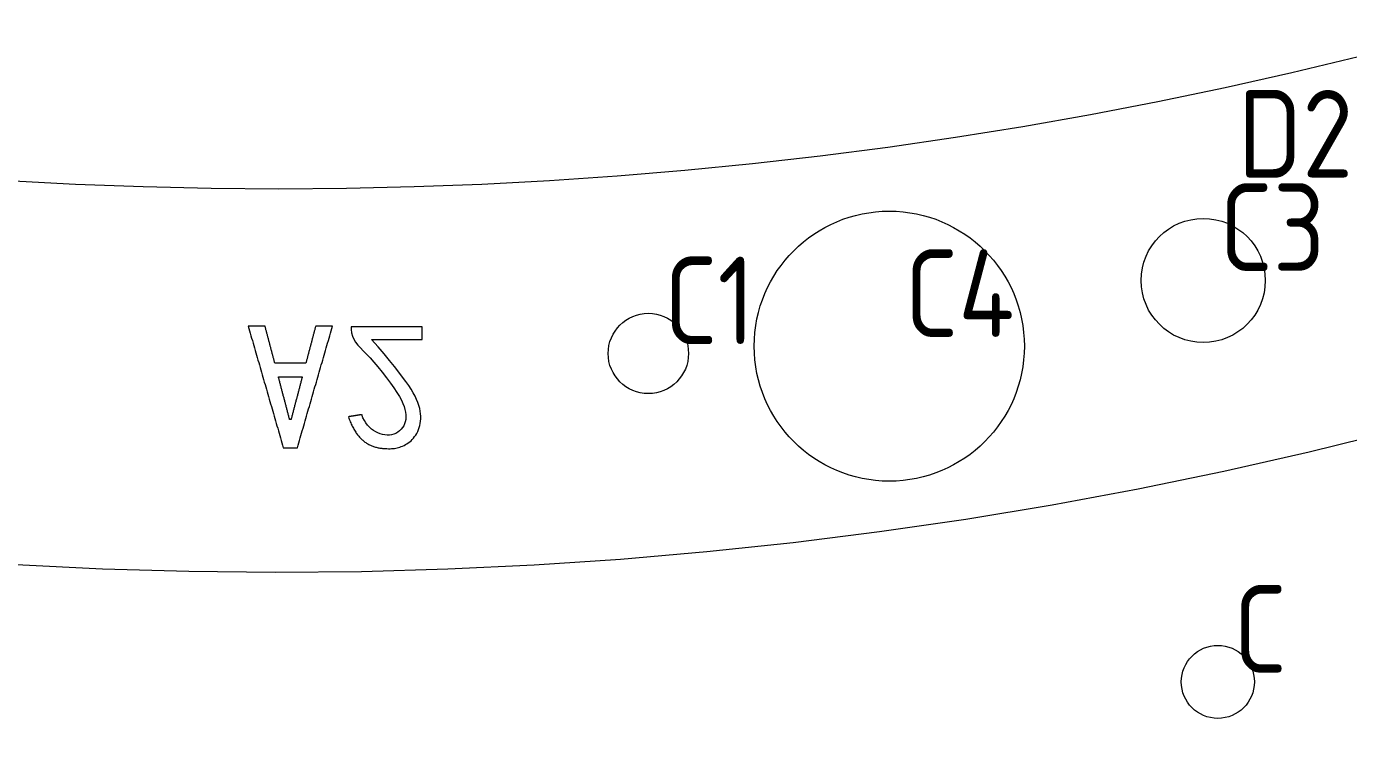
# Model space of a CAD drawing. Header units: millimetres. Extents: x 494 to 18201, y 224 to 11417.
# Drawn here: x 5489.2 to 5670.3, y 2669.5 to 2767.6 of the extents above; entities that cross this region are included whole.
import ezdxf
from ezdxf.lldxf.tags import DXFTag

# ---------------------------------------------------------------- set-up
doc = ezdxf.new("R2010")
doc.units = ezdxf.units.MM
doc.layers.add('DIM', color=7, linetype='Continuous')
doc.layers.add('PS', color=7, linetype='Continuous')
doc.layers.add('dim_temp', color=161, linetype='Continuous', lineweight=9)
doc.styles.add('gbenor', font='gbenor.shx', dxfattribs={"bigfont": 'gbcbig.shx'})
doc.styles.get("Standard").update_dxf_attribs({"font": 'arial.ttf'})
tags = doc.linetypes.add('DASHED', pattern='A,12.86,[0,arial.ttf,S=0,R=0,X=0,Y=0],-12.86', length=25.72).pattern_tags.tags
tags[12:13] = [DXFTag(74, 4), DXFTag(75, 0), DXFTag(340, '0'), DXFTag(46, 0.0), DXFTag(50, 0.0), DXFTag(44, 0.0), DXFTag(45, 0.0)]
doc.dimstyles.new('通用', dxfattribs={"dimtxt": 5, "dimasz": 0.5, "dimexe": 1.5, "dimexo": 0, "dimgap": 1, "dimtad": 1, "dimtxsty": 'Standard', "dimblk": 'OPEN30', "dimcen": 1.5, "dimclrd": 252, "dimclre": 252, "dimclrt": 4, "dimadec": 1, "dimazin": 3, "dimtfac": 1, "dimtmove": 0, "dimatfit": 3, "dimldrblk": 'OPEN30', "dimarcsym": 0})

# ---------------------------------------------------------------- blocks, each defined once
blk = doc.blocks.new('*D34')
at = {"layer": 'Defpoints', "color": 0, "transparency": 16777216}
for p in [(5237.43, 3172.78), (5237.43, 3172.78), (5917.43, 2537.78)]:
    blk.add_point(p, dxfattribs=at)
at = {"layer": 'dim_temp', "color": 252, "lineweight": -2, "transparency": 16777216}
blk.add_line((5237.43, 3172.78), (5237.43, 3158.36), dxfattribs=at)
at = {"layer": 'dim_temp', "color": 4, "lineweight": 18, "transparency": 16777216, "insert": (5233.87, 3165.07), "char_height": 5, "attachment_point": 5, "rotation": 90}
blk.add_mtext('-680', dxfattribs=at)
blk = doc.blocks.new('_Open30')
at = {"color": 0, "linetype": 'ByBlock', "lineweight": -2}
for p, q in [((-1, 0.27), (0, 0)), ((0, 0), (-1, -0.27)), ((0, 0), (-1, 0))]:
    blk.add_line(p, q, dxfattribs=at)
blk = doc.blocks.new('*D35')
at = {"layer": 'Defpoints', "color": 0, "transparency": 16777216}
for p in [(5223.82, 3172.78), (5237.43, 3172.78), (5917.43, 2537.78)]:
    blk.add_point(p, dxfattribs=at)
at = {"layer": 'dim_temp', "color": 252, "lineweight": -2, "transparency": 16777216}
blk.add_line((5237.43, 3172.78), (5211.71, 3172.78), dxfattribs=at)
at = {"layer": 'dim_temp', "color": 4, "lineweight": 18, "transparency": 16777216, "insert": (5217.27, 3176.34), "char_height": 5, "attachment_point": 5}
blk.add_mtext('635', dxfattribs=at)

msp = doc.modelspace()

# ---------------------------------------------------------------- linework, layer by layer
at = {"layer": 'PS', "color": 46, "linetype": 'DASHED', "lineweight": 13, "ltscale": 0.87594}
for points in [[(5671.68644, 2763.40502), (5662.5683, 2761.21411), (5653.40991, 2759.16111), (5644.21116, 2757.24643), (5634.97363, 2755.47088), (5625.72424, 2753.83956), (5616.47222, 2752.35326), (5607.21757, 2751.01102), (5597.96031, 2749.81203), (5588.70047, 2748.75555), (5579.43804, 2747.84096), (5570.17304, 2747.06774), (5560.90547, 2746.4355), (5551.63535, 2745.94391), (5542.36267, 2745.5927), (5533.08744, 2745.38181), (5523.80966, 2745.3112), (5514.52932, 2745.38088), (5505.24643, 2745.59107), (5495.96098, 2745.94204), (5486.67296, 2746.43409)], [(5487.82215, 2693.87337), (5499.65046, 2693.29225), (5511.47851, 2692.94015), (5523.30631, 2692.81673), (5535.13385, 2692.92193), (5546.96114, 2693.25577), (5558.78819, 2693.81852), (5570.61497, 2694.6108), (5582.4415, 2695.63359), (5594.26778, 2696.8881), (5606.0938, 2698.37567), (5617.91955, 2700.09791), (5629.74388, 2702.0566), (5641.53197, 2704.24727), (5653.26776, 2706.6669), (5664.95132, 2709.31511), (5676.58266, 2712.19186)]]:
    msp.add_lwpolyline(points, dxfattribs=at)
at = {"layer": 'PS', "color": 7, "linetype": 'DASHED', "lineweight": 13, "ltscale": 0.87594}
for points in [[(5521.92239, 2726.54098), (5521.87612, 2726.54098), (5521.82986, 2726.54098), (5521.7836, 2726.54098), (5521.73734, 2726.54098), (5521.69107, 2726.54098), (5521.64481, 2726.54098), (5521.59855, 2726.54098), (5521.55228, 2726.54098), (5521.50602, 2726.54098), (5521.45976, 2726.54098), (5521.4135, 2726.54098), (5521.36723, 2726.54098), (5521.32097, 2726.54098), (5521.27471, 2726.54098), (5521.22845, 2726.54098), (5521.18218, 2726.54098), (5521.13592, 2726.54098), (5521.08966, 2726.54098), (5521.0434, 2726.54098), (5520.99713, 2726.54098), (5520.95087, 2726.54098), (5520.90461, 2726.54098), (5520.85834, 2726.54098), (5520.81208, 2726.54098), (5520.76582, 2726.54098), (5520.71956, 2726.54098), (5520.67329, 2726.54098), (5520.62703, 2726.54098), (5520.58077, 2726.54098), (5520.53451, 2726.54098), (5520.48824, 2726.54098), (5520.44198, 2726.54098), (5520.39572, 2726.54098), (5520.34945, 2726.54098), (5520.30319, 2726.54098), (5520.25693, 2726.54098), (5520.21067, 2726.54098), (5520.1644, 2726.54098), (5520.11814, 2726.54098), (5520.07188, 2726.54098), (5520.02562, 2726.54098), (5519.97935, 2726.54098), (5519.93309, 2726.54098), (5519.88683, 2726.54098), (5519.84057, 2726.54098), (5519.7943, 2726.54098), (5519.74804, 2726.54098), (5519.70178, 2726.54098), (5519.65551, 2726.54098), (5519.60925, 2726.54098)], [(5519.60925, 2726.54098), (5519.70563, 2726.2075), (5519.80201, 2725.87402), (5519.89839, 2725.54055), (5519.99477, 2725.20707), (5520.09115, 2724.87359), (5520.18754, 2724.54011), (5520.28392, 2724.20664), (5520.3803, 2723.87316), (5520.47668, 2723.53968), (5520.57306, 2723.20621), (5520.66944, 2722.87273), (5520.76582, 2722.53925), (5520.8622, 2722.20578), (5520.95858, 2721.8723), (5521.05496, 2721.53882), (5521.15134, 2721.20535), (5521.24772, 2720.87187), (5521.3441, 2720.53839), (5521.44048, 2720.20491), (5521.53686, 2719.87144), (5521.63324, 2719.53796), (5521.72963, 2719.20448), (5521.82601, 2718.87101), (5521.92239, 2718.53753), (5522.01877, 2718.20405), (5522.11515, 2717.87058), (5522.21153, 2717.5371), (5522.30791, 2717.20362), (5522.40429, 2716.87014), (5522.50067, 2716.53667), (5522.59705, 2716.20319), (5522.69343, 2715.86971), (5522.78981, 2715.53624), (5522.88619, 2715.20276), (5522.98257, 2714.86928), (5523.07895, 2714.53581), (5523.17533, 2714.20233), (5523.27172, 2713.86885), (5523.3681, 2713.53538), (5523.46448, 2713.2019), (5523.56086, 2712.86842), (5523.65724, 2712.53494), (5523.75362, 2712.20147), (5523.85, 2711.86799), (5523.94638, 2711.53451), (5524.04276, 2711.20104), (5524.13914, 2710.86756), (5524.23552, 2710.53408), (5524.3319, 2710.20061), (5524.42828, 2709.86713)], [(5523.27172, 2721.4328), (5523.24473, 2721.53497), (5523.21774, 2721.63713), (5523.19076, 2721.73929), (5523.16377, 2721.84146), (5523.13678, 2721.94362), (5523.1098, 2722.04578), (5523.08281, 2722.14795), (5523.05582, 2722.25011), (5523.02884, 2722.35227), (5523.00185, 2722.45444), (5522.97486, 2722.5566), (5522.94788, 2722.65877), (5522.92089, 2722.76093), (5522.8939, 2722.86309), (5522.86692, 2722.96526), (5522.83993, 2723.06742), (5522.81294, 2723.16958), (5522.78596, 2723.27175), (5522.75897, 2723.37391), (5522.73198, 2723.47607), (5522.705, 2723.57824), (5522.67801, 2723.6804), (5522.65102, 2723.78256), (5522.62404, 2723.88473), (5522.59705, 2723.98689), (5522.57006, 2724.08905), (5522.54308, 2724.19122), (5522.51609, 2724.29338), (5522.4891, 2724.39554), (5522.46212, 2724.49771), (5522.43513, 2724.59987), (5522.40814, 2724.70203), (5522.38116, 2724.8042), (5522.35417, 2724.90636), (5522.32719, 2725.00852), (5522.3002, 2725.11069), (5522.27321, 2725.21285), (5522.24623, 2725.31502), (5522.21924, 2725.41718), (5522.19225, 2725.51934), (5522.16527, 2725.62151), (5522.13828, 2725.72367), (5522.11129, 2725.82583), (5522.08431, 2725.928), (5522.05732, 2726.03016), (5522.03033, 2726.13232), (5522.00335, 2726.23449), (5521.97636, 2726.33665), (5521.94937, 2726.43881), (5521.92239, 2726.54098)], [(5526.3559, 2709.86713), (5526.45228, 2710.20061), (5526.54866, 2710.53408), (5526.64504, 2710.86756), (5526.74142, 2711.20104), (5526.8378, 2711.53451), (5526.93418, 2711.86799), (5527.03056, 2712.20147), (5527.12694, 2712.53494), (5527.22332, 2712.86842), (5527.3197, 2713.2019), (5527.41608, 2713.53538), (5527.51246, 2713.86885), (5527.60884, 2714.20233), (5527.70522, 2714.53581), (5527.8016, 2714.86928), (5527.89799, 2715.20276), (5527.99437, 2715.53624), (5528.09075, 2715.86971), (5528.18713, 2716.20319), (5528.28351, 2716.53667), (5528.37989, 2716.87014), (5528.47627, 2717.20362), (5528.57265, 2717.5371), (5528.66903, 2717.87058), (5528.76541, 2718.20405), (5528.86179, 2718.53753), (5528.95817, 2718.87101), (5529.05455, 2719.20448), (5529.15093, 2719.53796), (5529.24731, 2719.87144), (5529.34369, 2720.20491), (5529.44008, 2720.53839), (5529.53646, 2720.87187), (5529.63284, 2721.20535), (5529.72922, 2721.53882), (5529.8256, 2721.8723), (5529.92198, 2722.20578), (5530.01836, 2722.53925), (5530.11474, 2722.87273), (5530.21112, 2723.20621), (5530.3075, 2723.53968), (5530.40388, 2723.87316), (5530.50026, 2724.20664), (5530.59664, 2724.54011), (5530.69302, 2724.87359), (5530.7894, 2725.20707), (5530.88578, 2725.54055), (5530.98217, 2725.87402), (5531.07855, 2726.2075), (5531.17493, 2726.54098)], [(5528.86179, 2726.54098), (5528.8348, 2726.43881), (5528.80782, 2726.33665), (5528.78083, 2726.23449), (5528.75385, 2726.13232), (5528.72686, 2726.03016), (5528.69987, 2725.928), (5528.67289, 2725.82583), (5528.6459, 2725.72367), (5528.61891, 2725.62151), (5528.59193, 2725.51934), (5528.56494, 2725.41718), (5528.53795, 2725.31502), (5528.51097, 2725.21285), (5528.48398, 2725.11069), (5528.45699, 2725.00852), (5528.43001, 2724.90636), (5528.40302, 2724.8042), (5528.37603, 2724.70203), (5528.34905, 2724.59987), (5528.32206, 2724.49771), (5528.29507, 2724.39554), (5528.26809, 2724.29338), (5528.2411, 2724.19122), (5528.21411, 2724.08905), (5528.18713, 2723.98689), (5528.16014, 2723.88473), (5528.13315, 2723.78256), (5528.10617, 2723.6804), (5528.07918, 2723.57824), (5528.05219, 2723.47607), (5528.02521, 2723.37391), (5527.99822, 2723.27175), (5527.97123, 2723.16958), (5527.94425, 2723.06742), (5527.91726, 2722.96526), (5527.89027, 2722.86309), (5527.86329, 2722.76093), (5527.8363, 2722.65877), (5527.80932, 2722.5566), (5527.78233, 2722.45444), (5527.75534, 2722.35227), (5527.72836, 2722.25011), (5527.70137, 2722.14795), (5527.67438, 2722.04578), (5527.6474, 2721.94362), (5527.62041, 2721.84146), (5527.59342, 2721.73929), (5527.56644, 2721.63713), (5527.53945, 2721.53497), (5527.51246, 2721.4328)], [(5531.17493, 2726.54098), (5531.12866, 2726.54098), (5531.0824, 2726.54098), (5531.03614, 2726.54098), (5530.98988, 2726.54098), (5530.94361, 2726.54098), (5530.89735, 2726.54098), (5530.85109, 2726.54098), (5530.80482, 2726.54098), (5530.75856, 2726.54098), (5530.7123, 2726.54098), (5530.66604, 2726.54098), (5530.61977, 2726.54098), (5530.57351, 2726.54098), (5530.52725, 2726.54098), (5530.48099, 2726.54098), (5530.43472, 2726.54098), (5530.38846, 2726.54098), (5530.3422, 2726.54098), (5530.29594, 2726.54098), (5530.24967, 2726.54098), (5530.20341, 2726.54098), (5530.15715, 2726.54098), (5530.11088, 2726.54098), (5530.06462, 2726.54098), (5530.01836, 2726.54098), (5529.9721, 2726.54098), (5529.92583, 2726.54098), (5529.87957, 2726.54098), (5529.83331, 2726.54098), (5529.78705, 2726.54098), (5529.74078, 2726.54098), (5529.69452, 2726.54098), (5529.64826, 2726.54098), (5529.60199, 2726.54098), (5529.55573, 2726.54098), (5529.50947, 2726.54098), (5529.46321, 2726.54098), (5529.41694, 2726.54098), (5529.37068, 2726.54098), (5529.32442, 2726.54098), (5529.27816, 2726.54098), (5529.23189, 2726.54098), (5529.18563, 2726.54098), (5529.13937, 2726.54098), (5529.0931, 2726.54098), (5529.04684, 2726.54098), (5529.00058, 2726.54098), (5528.95432, 2726.54098), (5528.90805, 2726.54098), (5528.86179, 2726.54098)], [(5543.46286, 2726.4446), (5543.26817, 2726.4446), (5543.07348, 2726.4446), (5542.87879, 2726.4446), (5542.68411, 2726.4446), (5542.48942, 2726.4446), (5542.29473, 2726.4446), (5542.10004, 2726.4446), (5541.90535, 2726.4446), (5541.71066, 2726.4446), (5541.51597, 2726.4446), (5541.32128, 2726.4446), (5541.12659, 2726.4446), (5540.93191, 2726.4446), (5540.73722, 2726.4446), (5540.54253, 2726.4446), (5540.34784, 2726.4446), (5540.15315, 2726.4446), (5539.95846, 2726.4446), (5539.76377, 2726.4446), (5539.56908, 2726.4446), (5539.37439, 2726.4446), (5539.17971, 2726.4446), (5538.98502, 2726.4446), (5538.79033, 2726.4446), (5538.59564, 2726.4446), (5538.40095, 2726.4446), (5538.20626, 2726.4446), (5538.01157, 2726.4446), (5537.81688, 2726.4446), (5537.62219, 2726.4446), (5537.42751, 2726.4446), (5537.23282, 2726.4446), (5537.03813, 2726.4446), (5536.84344, 2726.4446), (5536.64875, 2726.4446), (5536.45406, 2726.4446), (5536.25937, 2726.4446), (5536.06468, 2726.4446), (5535.87, 2726.4446), (5535.67531, 2726.4446), (5535.48062, 2726.4446), (5535.28593, 2726.4446), (5535.09124, 2726.4446), (5534.89655, 2726.4446), (5534.70186, 2726.4446), (5534.50717, 2726.4446), (5534.31248, 2726.4446), (5534.1178, 2726.4446), (5533.92311, 2726.4446), (5533.72842, 2726.4446)], [(5533.72842, 2726.4446), (5533.72842, 2726.43689), (5533.72842, 2726.42918), (5533.72842, 2726.42146), (5533.72842, 2726.41375), (5533.72842, 2726.40604), (5533.72842, 2726.39833), (5533.72842, 2726.39062), (5533.72842, 2726.38291), (5533.72842, 2726.3752), (5533.72842, 2726.36749), (5533.72842, 2726.35978), (5533.72842, 2726.35207), (5533.72842, 2726.34436), (5533.72842, 2726.33665), (5533.72842, 2726.32894), (5533.72842, 2726.32123), (5533.72842, 2726.31352), (5533.72842, 2726.30581), (5533.72842, 2726.2981), (5533.72842, 2726.29039), (5533.72842, 2726.28268), (5533.72842, 2726.27497), (5533.72842, 2726.26726), (5533.72842, 2726.25955), (5533.72842, 2726.25183), (5533.72842, 2726.24412), (5533.72842, 2726.23641), (5533.72842, 2726.2287), (5533.72842, 2726.22099), (5533.72842, 2726.21328), (5533.72842, 2726.20557), (5533.72842, 2726.19786), (5533.72842, 2726.19015), (5533.72842, 2726.18244), (5533.72842, 2726.17473), (5533.72842, 2726.16702), (5533.72842, 2726.15931), (5533.72842, 2726.1516), (5533.72842, 2726.14389), (5533.72842, 2726.13618), (5533.72842, 2726.12847), (5533.72842, 2726.12076), (5533.72842, 2726.11305), (5533.72842, 2726.10534), (5533.72842, 2726.09763), (5533.72842, 2726.08992), (5533.72842, 2726.0822), (5533.72842, 2726.07449), (5533.72842, 2726.06678), (5533.72842, 2726.05907)], [(5533.72842, 2726.05907), (5533.78887, 2725.60385), (5533.90853, 2725.16343), (5534.08742, 2724.73781), (5534.32551, 2724.327), (5534.62283, 2723.93099), (5534.97936, 2723.54979), (5535.38817, 2723.16049), (5535.83229, 2722.70711), (5536.31095, 2722.18712), (5536.82416, 2721.60051), (5537.37191, 2720.94728), (5537.9542, 2720.22744), (5538.55808, 2719.45639), (5539.10583, 2718.72667), (5539.5845, 2718.05371), (5539.99408, 2717.43749), (5540.33457, 2716.87802), (5540.60598, 2716.37529), (5540.80931, 2715.92816), (5540.9666, 2715.51118), (5541.08688, 2715.11394), (5541.17016, 2714.73644), (5541.21642, 2714.37867), (5541.22567, 2714.04065), (5541.19792, 2713.72236), (5541.13562, 2713.42257), (5541.04124, 2713.14006), (5540.91479, 2712.87482), (5540.75626, 2712.62685), (5540.56566, 2712.39616), (5540.34298, 2712.18273), (5540.09378, 2711.99213), (5539.83162, 2711.83792), (5539.55713, 2711.72072), (5539.2703, 2711.64053), (5538.97114, 2711.59735), (5538.65963, 2711.59119), (5538.33795, 2711.6211), (5538.01905, 2711.68155), (5537.70508, 2711.77161), (5537.39605, 2711.89128), (5537.09195, 2712.04055), (5536.79278, 2712.21943), (5536.49909, 2712.42808), (5536.22275, 2712.66988), (5535.96861, 2712.94622), (5535.73668, 2713.25711), (5535.52696, 2713.60253), (5535.33944, 2713.9825), (5535.17413, 2714.39702)], [(5543.46286, 2724.70974), (5543.46286, 2724.74444), (5543.46286, 2724.77914), (5543.46286, 2724.81384), (5543.46286, 2724.84853), (5543.46286, 2724.88323), (5543.46286, 2724.91793), (5543.46286, 2724.95262), (5543.46286, 2724.98732), (5543.46286, 2725.02202), (5543.46286, 2725.05672), (5543.46286, 2725.09141), (5543.46286, 2725.12611), (5543.46286, 2725.16081), (5543.46286, 2725.1955), (5543.46286, 2725.2302), (5543.46286, 2725.2649), (5543.46286, 2725.29959), (5543.46286, 2725.33429), (5543.46286, 2725.36899), (5543.46286, 2725.40369), (5543.46286, 2725.43838), (5543.46286, 2725.47308), (5543.46286, 2725.50778), (5543.46286, 2725.54247), (5543.46286, 2725.57717), (5543.46286, 2725.61187), (5543.46286, 2725.64656), (5543.46286, 2725.68126), (5543.46286, 2725.71596), (5543.46286, 2725.75066), (5543.46286, 2725.78535), (5543.46286, 2725.82005), (5543.46286, 2725.85475), (5543.46286, 2725.88944), (5543.46286, 2725.92414), (5543.46286, 2725.95884), (5543.46286, 2725.99353), (5543.46286, 2726.02823), (5543.46286, 2726.06293), (5543.46286, 2726.09763), (5543.46286, 2726.13232), (5543.46286, 2726.16702), (5543.46286, 2726.20172), (5543.46286, 2726.23641), (5543.46286, 2726.27111), (5543.46286, 2726.30581), (5543.46286, 2726.3405), (5543.46286, 2726.3752), (5543.46286, 2726.4099), (5543.46286, 2726.4446)], [(5536.52346, 2724.70974), (5536.66224, 2724.70974), (5536.80103, 2724.70974), (5536.93982, 2724.70974), (5537.07861, 2724.70974), (5537.2174, 2724.70974), (5537.35618, 2724.70974), (5537.49497, 2724.70974), (5537.63376, 2724.70974), (5537.77255, 2724.70974), (5537.91134, 2724.70974), (5538.05012, 2724.70974), (5538.18891, 2724.70974), (5538.3277, 2724.70974), (5538.46649, 2724.70974), (5538.60528, 2724.70974), (5538.74407, 2724.70974), (5538.88285, 2724.70974), (5539.02164, 2724.70974), (5539.16043, 2724.70974), (5539.29922, 2724.70974), (5539.43801, 2724.70974), (5539.57679, 2724.70974), (5539.71558, 2724.70974), (5539.85437, 2724.70974), (5539.99316, 2724.70974), (5540.13195, 2724.70974), (5540.27073, 2724.70974), (5540.40952, 2724.70974), (5540.54831, 2724.70974), (5540.6871, 2724.70974), (5540.82589, 2724.70974), (5540.96467, 2724.70974), (5541.10346, 2724.70974), (5541.24225, 2724.70974), (5541.38104, 2724.70974), (5541.51983, 2724.70974), (5541.65862, 2724.70974), (5541.7974, 2724.70974), (5541.93619, 2724.70974), (5542.07498, 2724.70974), (5542.21377, 2724.70974), (5542.35256, 2724.70974), (5542.49134, 2724.70974), (5542.63013, 2724.70974), (5542.76892, 2724.70974), (5542.90771, 2724.70974), (5543.0465, 2724.70974), (5543.18528, 2724.70974), (5543.32407, 2724.70974), (5543.46286, 2724.70974)], [(5538.16193, 2709.77075), (5538.39046, 2709.75109), (5538.61345, 2709.73836), (5538.83089, 2709.73258), (5539.04277, 2709.73374), (5539.2491, 2709.74183), (5539.44988, 2709.75687), (5539.64511, 2709.77884), (5539.83479, 2709.80776), (5540.02045, 2709.84454), (5540.20712, 2709.89219), (5540.39518, 2709.95094), (5540.58463, 2710.0208), (5540.77546, 2710.10176), (5540.96768, 2710.19382), (5541.16129, 2710.29699), (5541.35629, 2710.41126), (5541.55214, 2710.53686), (5541.74181, 2710.67681), (5541.92316, 2710.83202), (5542.09619, 2711.0025), (5542.26088, 2711.18824), (5542.41725, 2711.38925), (5542.56529, 2711.60553), (5542.705, 2711.83708), (5542.83639, 2712.08389), (5542.9539, 2712.34458), (5543.05197, 2712.61776), (5543.13062, 2712.90344), (5543.18983, 2713.2016), (5543.22962, 2713.51225), (5543.24998, 2713.8354), (5543.2509, 2714.17103), (5543.23239, 2714.51916), (5543.19107, 2714.88071), (5543.11589, 2715.25867), (5543.00601, 2715.65329), (5542.86144, 2716.06457), (5542.68217, 2716.4925), (5542.46821, 2716.93708), (5542.21955, 2717.39832), (5541.93619, 2717.87621), (5541.61605, 2718.37361), (5541.23207, 2718.92761), (5540.77592, 2719.54961), (5540.2476, 2720.23962), (5539.64711, 2720.99763), (5538.97445, 2721.82365), (5538.22962, 2722.71768), (5537.41262, 2723.67971), (5536.52346, 2724.70974)], [(5527.51246, 2721.4328), (5527.42765, 2721.4328), (5527.34283, 2721.4328), (5527.25802, 2721.4328), (5527.1732, 2721.4328), (5527.08839, 2721.4328), (5527.00357, 2721.4328), (5526.91876, 2721.4328), (5526.83394, 2721.4328), (5526.74913, 2721.4328), (5526.66431, 2721.4328), (5526.5795, 2721.4328), (5526.49468, 2721.4328), (5526.40987, 2721.4328), (5526.32505, 2721.4328), (5526.24024, 2721.4328), (5526.15542, 2721.4328), (5526.07061, 2721.4328), (5525.98579, 2721.4328), (5525.90098, 2721.4328), (5525.81616, 2721.4328), (5525.73135, 2721.4328), (5525.64653, 2721.4328), (5525.56172, 2721.4328), (5525.4769, 2721.4328), (5525.39209, 2721.4328), (5525.30727, 2721.4328), (5525.22246, 2721.4328), (5525.13764, 2721.4328), (5525.05283, 2721.4328), (5524.96801, 2721.4328), (5524.8832, 2721.4328), (5524.79838, 2721.4328), (5524.71357, 2721.4328), (5524.62875, 2721.4328), (5524.54394, 2721.4328), (5524.45912, 2721.4328), (5524.37431, 2721.4328), (5524.28949, 2721.4328), (5524.20468, 2721.4328), (5524.11986, 2721.4328), (5524.03505, 2721.4328), (5523.95023, 2721.4328), (5523.86542, 2721.4328), (5523.7806, 2721.4328), (5523.69579, 2721.4328), (5523.61098, 2721.4328), (5523.52616, 2721.4328), (5523.44135, 2721.4328), (5523.35653, 2721.4328), (5523.27172, 2721.4328)], [(5523.75362, 2719.60157), (5523.81916, 2719.60157), (5523.8847, 2719.60157), (5523.95023, 2719.60157), (5524.01577, 2719.60157), (5524.08131, 2719.60157), (5524.14685, 2719.60157), (5524.21239, 2719.60157), (5524.27793, 2719.60157), (5524.34347, 2719.60157), (5524.40901, 2719.60157), (5524.47455, 2719.60157), (5524.54008, 2719.60157), (5524.60562, 2719.60157), (5524.67116, 2719.60157), (5524.7367, 2719.60157), (5524.80224, 2719.60157), (5524.86778, 2719.60157), (5524.93332, 2719.60157), (5524.99886, 2719.60157), (5525.06439, 2719.60157), (5525.12993, 2719.60157), (5525.19547, 2719.60157), (5525.26101, 2719.60157), (5525.32655, 2719.60157), (5525.39209, 2719.60157), (5525.45763, 2719.60157), (5525.52317, 2719.60157), (5525.58871, 2719.60157), (5525.65424, 2719.60157), (5525.71978, 2719.60157), (5525.78532, 2719.60157), (5525.85086, 2719.60157), (5525.9164, 2719.60157), (5525.98194, 2719.60157), (5526.04748, 2719.60157), (5526.11302, 2719.60157), (5526.17855, 2719.60157), (5526.24409, 2719.60157), (5526.30963, 2719.60157), (5526.37517, 2719.60157), (5526.44071, 2719.60157), (5526.50625, 2719.60157), (5526.57179, 2719.60157), (5526.63733, 2719.60157), (5526.70287, 2719.60157), (5526.7684, 2719.60157), (5526.83394, 2719.60157), (5526.89948, 2719.60157), (5526.96502, 2719.60157), (5527.03056, 2719.60157)], [(5525.29571, 2713.72235), (5525.26487, 2713.83994), (5525.23402, 2713.95752), (5525.20318, 2714.07511), (5525.17234, 2714.19269), (5525.1415, 2714.31028), (5525.11066, 2714.42786), (5525.07982, 2714.54544), (5525.04897, 2714.66303), (5525.01813, 2714.78061), (5524.98729, 2714.8982), (5524.95645, 2715.01578), (5524.92561, 2715.13337), (5524.89477, 2715.25095), (5524.86392, 2715.36853), (5524.83308, 2715.48612), (5524.80224, 2715.6037), (5524.7714, 2715.72129), (5524.74056, 2715.83887), (5524.70971, 2715.95646), (5524.67887, 2716.07404), (5524.64803, 2716.19163), (5524.61719, 2716.30921), (5524.58635, 2716.42679), (5524.55551, 2716.54438), (5524.52466, 2716.66196), (5524.49382, 2716.77955), (5524.46298, 2716.89713), (5524.43214, 2717.01472), (5524.4013, 2717.1323), (5524.37045, 2717.24988), (5524.33961, 2717.36747), (5524.30877, 2717.48505), (5524.27793, 2717.60264), (5524.24709, 2717.72022), (5524.21625, 2717.83781), (5524.1854, 2717.95539), (5524.15456, 2718.07297), (5524.12372, 2718.19056), (5524.09288, 2718.30814), (5524.06204, 2718.42573), (5524.03119, 2718.54331), (5524.00035, 2718.6609), (5523.96951, 2718.77848), (5523.93867, 2718.89607), (5523.90783, 2719.01365), (5523.87699, 2719.13123), (5523.84614, 2719.24882), (5523.8153, 2719.3664), (5523.78446, 2719.48399), (5523.75362, 2719.60157)], [(5527.03056, 2719.60157), (5526.99972, 2719.48399), (5526.96888, 2719.3664), (5526.93803, 2719.24882), (5526.90719, 2719.13123), (5526.87635, 2719.01365), (5526.84551, 2718.89607), (5526.81467, 2718.77848), (5526.78383, 2718.6609), (5526.75298, 2718.54331), (5526.72214, 2718.42573), (5526.6913, 2718.30814), (5526.66046, 2718.19056), (5526.62962, 2718.07297), (5526.59877, 2717.95539), (5526.56793, 2717.83781), (5526.53709, 2717.72022), (5526.50625, 2717.60264), (5526.47541, 2717.48505), (5526.44457, 2717.36747), (5526.41372, 2717.24988), (5526.38288, 2717.1323), (5526.35204, 2717.01472), (5526.3212, 2716.89713), (5526.29036, 2716.77955), (5526.25951, 2716.66196), (5526.22867, 2716.54438), (5526.19783, 2716.42679), (5526.16699, 2716.30921), (5526.13615, 2716.19163), (5526.10531, 2716.07404), (5526.07446, 2715.95646), (5526.04362, 2715.83887), (5526.01278, 2715.72129), (5525.98194, 2715.6037), (5525.9511, 2715.48612), (5525.92025, 2715.36853), (5525.88941, 2715.25095), (5525.85857, 2715.13337), (5525.82773, 2715.01578), (5525.79689, 2714.8982), (5525.76605, 2714.78061), (5525.7352, 2714.66303), (5525.70436, 2714.54544), (5525.67352, 2714.42786), (5525.64268, 2714.31028), (5525.61184, 2714.19269), (5525.581, 2714.07511), (5525.55015, 2713.95752), (5525.51931, 2713.83994), (5525.48847, 2713.72235)], [(5525.48847, 2713.72235), (5525.48461, 2713.72235), (5525.48076, 2713.72235), (5525.4769, 2713.72235), (5525.47305, 2713.72235), (5525.46919, 2713.72235), (5525.46534, 2713.72235), (5525.46148, 2713.72235), (5525.45763, 2713.72235), (5525.45377, 2713.72235), (5525.44992, 2713.72235), (5525.44606, 2713.72235), (5525.44221, 2713.72235), (5525.43835, 2713.72235), (5525.4345, 2713.72235), (5525.43064, 2713.72235), (5525.42679, 2713.72235), (5525.42293, 2713.72235), (5525.41908, 2713.72235), (5525.41522, 2713.72235), (5525.41137, 2713.72235), (5525.40751, 2713.72235), (5525.40365, 2713.72235), (5525.3998, 2713.72235), (5525.39594, 2713.72235), (5525.39209, 2713.72235), (5525.38823, 2713.72235), (5525.38438, 2713.72235), (5525.38052, 2713.72235), (5525.37667, 2713.72235), (5525.37281, 2713.72235), (5525.36896, 2713.72235), (5525.3651, 2713.72235), (5525.36125, 2713.72235), (5525.35739, 2713.72235), (5525.35354, 2713.72235), (5525.34968, 2713.72235), (5525.34583, 2713.72235), (5525.34197, 2713.72235), (5525.33812, 2713.72235), (5525.33426, 2713.72235), (5525.33041, 2713.72235), (5525.32655, 2713.72235), (5525.3227, 2713.72235), (5525.31884, 2713.72235), (5525.31498, 2713.72235), (5525.31113, 2713.72235), (5525.30727, 2713.72235), (5525.30342, 2713.72235), (5525.29956, 2713.72235), (5525.29571, 2713.72235)], [(5535.17413, 2714.39702), (5535.1375, 2714.39124), (5535.10088, 2714.38545), (5535.06425, 2714.37967), (5535.02763, 2714.37389), (5534.991, 2714.3681), (5534.95438, 2714.36232), (5534.91775, 2714.35654), (5534.88113, 2714.35076), (5534.84451, 2714.34497), (5534.80788, 2714.33919), (5534.77126, 2714.33341), (5534.73463, 2714.32762), (5534.69801, 2714.32184), (5534.66138, 2714.31606), (5534.62476, 2714.31028), (5534.58813, 2714.30449), (5534.55151, 2714.29871), (5534.51488, 2714.29293), (5534.47826, 2714.28714), (5534.44163, 2714.28136), (5534.40501, 2714.27558), (5534.36839, 2714.2698), (5534.33176, 2714.26401), (5534.29514, 2714.25823), (5534.25851, 2714.25245), (5534.22189, 2714.24666), (5534.18526, 2714.24088), (5534.14864, 2714.2351), (5534.11201, 2714.22932), (5534.07539, 2714.22353), (5534.03876, 2714.21775), (5534.00214, 2714.21197), (5533.96551, 2714.20618), (5533.92889, 2714.2004), (5533.89226, 2714.19462), (5533.85564, 2714.18884), (5533.81902, 2714.18305), (5533.78239, 2714.17727), (5533.74577, 2714.17149), (5533.70914, 2714.1657), (5533.67252, 2714.15992), (5533.63589, 2714.15414), (5533.59927, 2714.14836), (5533.56264, 2714.14257), (5533.52602, 2714.13679), (5533.48939, 2714.13101), (5533.45277, 2714.12522), (5533.41614, 2714.11944), (5533.37952, 2714.11366), (5533.3429, 2714.10788)], [(5533.3429, 2714.10788), (5533.40527, 2713.93246), (5533.46904, 2713.76091), (5533.53419, 2713.5932), (5533.60073, 2713.42936), (5533.66866, 2713.26936), (5533.73798, 2713.11323), (5533.80868, 2712.96095), (5533.88078, 2712.81252), (5533.95426, 2712.66795), (5534.02913, 2712.52723), (5534.10538, 2712.39037), (5534.18303, 2712.25737), (5534.26206, 2712.12822), (5534.34248, 2712.00292), (5534.42429, 2711.88148), (5534.50748, 2711.7639), (5534.59207, 2711.65017), (5534.67804, 2711.5403), (5534.7654, 2711.43428), (5534.85414, 2711.33211), (5534.94428, 2711.23381), (5535.0358, 2711.13935), (5535.12871, 2711.04876), (5535.22301, 2710.96201), (5535.3187, 2710.87913), (5535.41577, 2710.79963), (5535.51423, 2710.72307), (5535.61409, 2710.64943), (5535.71532, 2710.57873), (5535.81795, 2710.51095), (5535.92196, 2710.44611), (5536.02737, 2710.38419), (5536.13415, 2710.32521), (5536.24233, 2710.26915), (5536.3519, 2710.21603), (5536.46285, 2710.16583), (5536.57519, 2710.11857), (5536.68892, 2710.07423), (5536.80404, 2710.03283), (5536.92054, 2709.99435), (5537.03844, 2709.95881), (5537.15772, 2709.92619), (5537.27839, 2709.89651), (5537.40044, 2709.86975), (5537.52389, 2709.84593), (5537.64872, 2709.82503), (5537.77494, 2709.80706), (5537.90255, 2709.79203), (5538.03154, 2709.77992), (5538.16193, 2709.77075)], [(5524.42828, 2709.86713), (5524.46684, 2709.86713), (5524.50539, 2709.86713), (5524.54394, 2709.86713), (5524.58249, 2709.86713), (5524.62104, 2709.86713), (5524.6596, 2709.86713), (5524.69815, 2709.86713), (5524.7367, 2709.86713), (5524.77525, 2709.86713), (5524.81381, 2709.86713), (5524.85236, 2709.86713), (5524.89091, 2709.86713), (5524.92946, 2709.86713), (5524.96801, 2709.86713), (5525.00657, 2709.86713), (5525.04512, 2709.86713), (5525.08367, 2709.86713), (5525.12222, 2709.86713), (5525.16078, 2709.86713), (5525.19933, 2709.86713), (5525.23788, 2709.86713), (5525.27643, 2709.86713), (5525.31498, 2709.86713), (5525.35354, 2709.86713), (5525.39209, 2709.86713), (5525.43064, 2709.86713), (5525.46919, 2709.86713), (5525.50775, 2709.86713), (5525.5463, 2709.86713), (5525.58485, 2709.86713), (5525.6234, 2709.86713), (5525.66195, 2709.86713), (5525.70051, 2709.86713), (5525.73906, 2709.86713), (5525.77761, 2709.86713), (5525.81616, 2709.86713), (5525.85472, 2709.86713), (5525.89327, 2709.86713), (5525.93182, 2709.86713), (5525.97037, 2709.86713), (5526.00893, 2709.86713), (5526.04748, 2709.86713), (5526.08603, 2709.86713), (5526.12458, 2709.86713), (5526.16313, 2709.86713), (5526.20169, 2709.86713), (5526.24024, 2709.86713), (5526.27879, 2709.86713), (5526.31734, 2709.86713), (5526.3559, 2709.86713)]]:
    msp.add_lwpolyline(points, dxfattribs=at)
at = {"layer": 'PS', "color": 42, "linetype": 'Continuous', "lineweight": 13}
for centre, radius in [((5607.42542, 2723.78225), 18.5), ((5650.42542, 2732.78225), 8.5), ((5574.42544, 2722.78225), 5.5), ((5652.42542, 2677.78225), 5)]:
    msp.add_circle(centre, radius, dxfattribs=at)

# ---------------------------------------------------------------- texts
at = {"layer": 'DIM', "color": 4, "lineweight": 18, "style": 'gbenor'}
for s, p in [('D2', (5655.17217, 2746.87622)), ('C3', (5652.62042, 2734.07222)), ('C4', (5609.53142, 2725.02772)), ('C1', (5576.56042, 2724.04222)), ('C', (5654.55042, 2679.03722))]:
    msp.add_text(s, height=12, dxfattribs=at).set_placement(p)

# ---------------------------------------------------------------- dimensions: what is measured, and where the dimension line sits
at = {"layer": 'dim_temp', "color": 4, "lineweight": 18}
dim = msp.add_ordinate_dim(feature_location=(5237.42542, 3172.78225), offset=(-13.60231, 0), dtype=0, origin=(5917.42544, 2537.78225), dimstyle='通用', dxfattribs=at)
dim.commit()
dim.dimension.update_dxf_attribs({"geometry": '*D35', "text_midpoint": (5217.26718, 3176.33682)})
dim = msp.add_ordinate_dim(feature_location=(5237.42542, 3172.78225), offset=(0, 0), dtype=1, origin=(5917.42544, 2537.78225), text='-<>', dimstyle='通用', dxfattribs=at)
dim.commit()
dim.dimension.update_dxf_attribs({"geometry": '*D34', "text_midpoint": (5233.87256, 3165.07011)})

doc.saveas('drawing.dxf')
